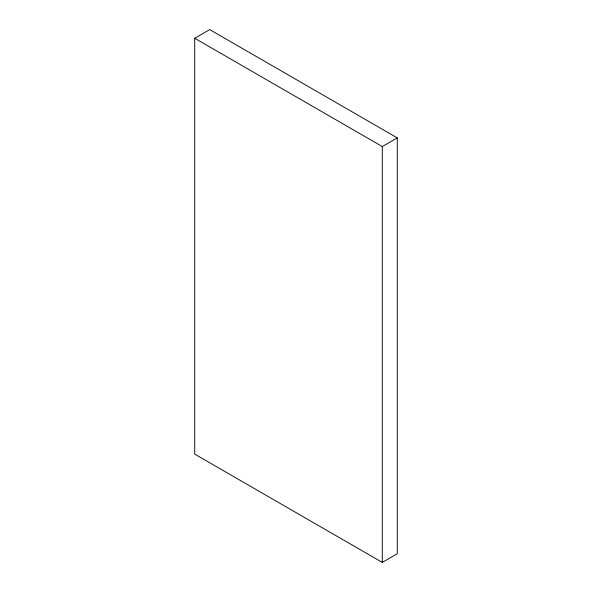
<?xml version="1.0" encoding="UTF-8"?>
<svg xmlns="http://www.w3.org/2000/svg" width="592" height="592" viewBox="0 0 592 592"><rect width="100%" height="100%" fill="white"/><g stroke="black" fill="none" stroke-linecap="round" stroke-linejoin="round"><path stroke-width="0.89" d="M194.716 38.265L209.716 29.6L397.284 137.892L397.284 553.735L382.284 562.4L194.716 454.108L194.716 38.265L382.284 146.557L397.284 137.892M382.284 146.557L382.284 562.4"/></g></svg>
